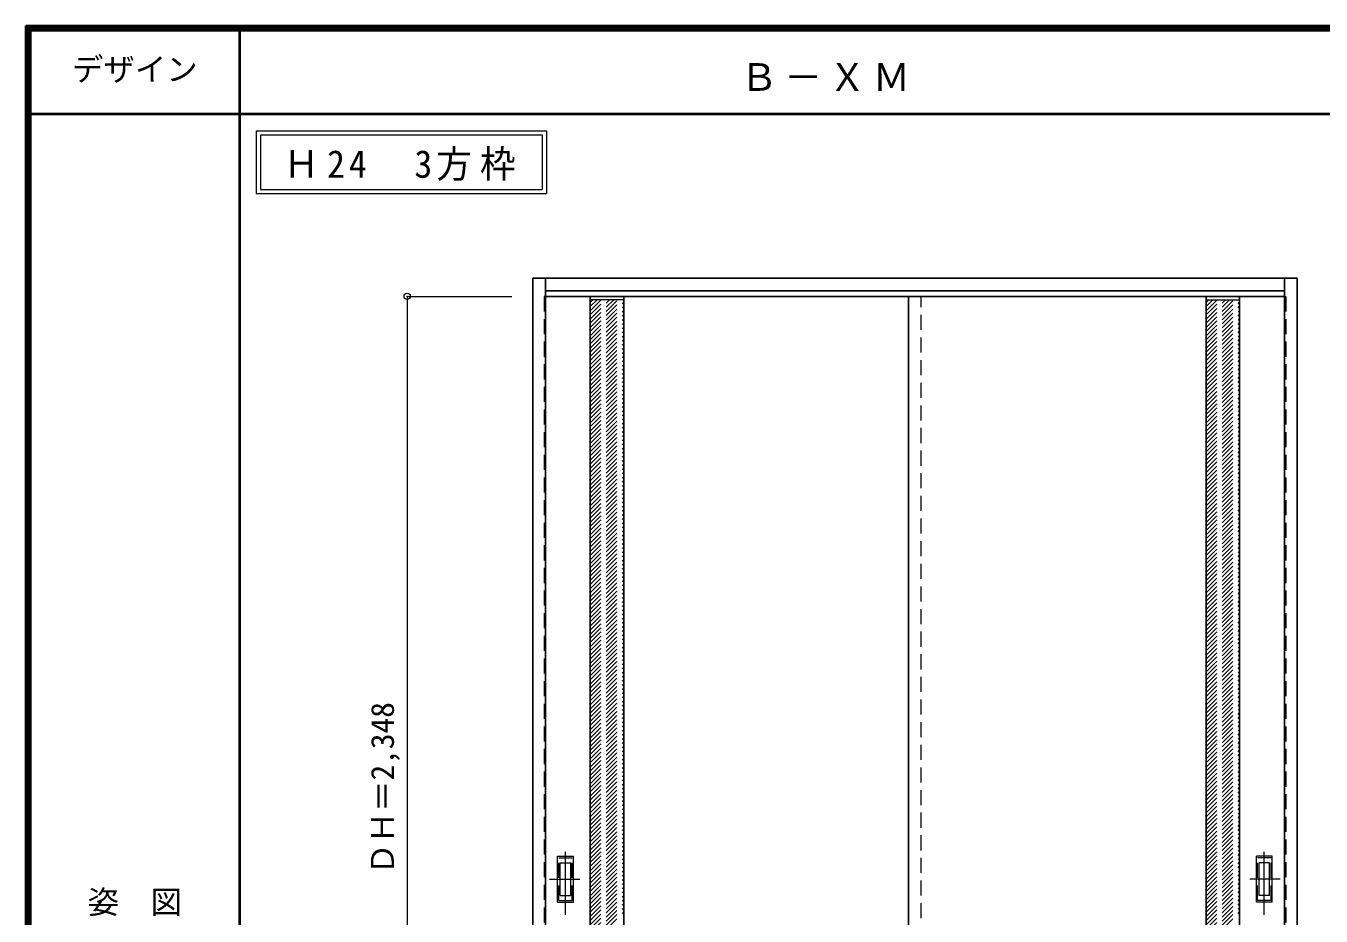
# Model space of a CAD drawing. Units: millimetres, scale not verified. Extents: x -6000 to 5700, y -4307 to 4260.
# Drawn here: x -6000 to -2909, y 2051 to 4175 of the extents above; entities that cross this region are included whole.
import ezdxf
from ezdxf.enums import TextEntityAlignment as Align

# ---------------------------------------------------------------- set-up
doc = ezdxf.new("R2010")
doc.units = ezdxf.units.MM
doc.header["$LTSCALE"] = 30
doc.header["$PDMODE"] = 32
doc.header["$PDSIZE"] = 15
doc.linetypes.add('CHAIN1', pattern=[8, 5, -1, 1, -1])
doc.linetypes.add('DASHED1', pattern=[1.8, 1.2, -0.6])
for name, color, linetype, lineweight in [('0-2_扉', 4, 'DASHED1', 9), ('0-3_仕上げ', 3, 'Continuous', 25), ('0-4_枠', 3, 'Continuous', 25), ('0-6_引手', 7, 'Continuous', 18), ('0-A_文字', 7, 'Continuous', 18), ('0-B_寸法', 4, 'Continuous', 9), ('0-C_ハッチ', 4, 'DASHED1', 9), ('F-1_枠', 6, 'Continuous', 40), ('F-A_文字', 7, 'Continuous', 18)]:
    doc.layers.add(name, color=color, linetype=linetype, lineweight=lineweight)
doc.styles.add('ＭＳ ゴシック', font='')
doc.styles.get('ＭＳ ゴシック').set_extended_font_data('MS Gothic')

msp = doc.modelspace()

# ---------------------------------------------------------------- linework, layer by layer
at = {"layer": '0-2_扉'}
for p, q in [((-4760, 3529.5), (-4763, 3529.5)), ((-4763, 3529.5), (-4763, 1181.5)), ((-3863, 1181.5), (-3863, 3529.5)), ((-2996, 3529.5), (-2993, 3529.5)), ((-2993, 3529.5), (-2993, 1181.5))]:
    msp.add_line(p, q, dxfattribs=at)
at = {"layer": '0-2_扉', "color": 3, "linetype": 'Continuous', "lineweight": 25}
for p, q in [((-2996, 3529.5), (-4760, 3529.5)), ((-3893, 1181.5), (-3893, 3529.5))]:
    msp.add_line(p, q, dxfattribs=at)
at = {"layer": '0-3_仕上げ'}
for p, q in [((-4653, 1181.5), (-4653, 3529.5)), ((-4573, 1181.5), (-4573, 3529.5)), ((-3183, 1181.5), (-3183, 3529.5)), ((-3103, 1181.5), (-3103, 3529.5))]:
    msp.add_line(p, q, dxfattribs=at)
at = {"layer": '0-3_仕上げ', "color": 7, "lineweight": 18}
for p, q in [((-4573, 3521.5), (-4653, 3521.5)), ((-3183, 3521.5), (-3103, 3521.5))]:
    msp.add_line(p, q, dxfattribs=at)
at = {"layer": '0-4_枠'}
for p, q in [((-4790, 3573), (-2966, 3573)), ((-4790, 1173), (-4790, 3573)), ((-4760, 1173), (-4760, 3573)), ((-2996, 1182.04), (-2996, 3573)), ((-2966, 1173), (-2966, 3573)), ((-4760, 3543), (-2996, 3543))]:
    msp.add_line(p, q, dxfattribs=at)
at = {"layer": '0-6_引手', "linetype": 'CHAIN1'}
for p, q in [((-4712, 2053.77), (-4712, 2224.62)), ((-3044, 2053.77), (-3044, 2224.62)), ((-4750.07, 2139), (-4677.56, 2139)), ((-3005.93, 2139), (-3078.44, 2139))]:
    msp.add_line(p, q, dxfattribs=at)
at = {"layer": '0-6_引手'}
for p, q in [((-4731, 2194), (-4693, 2194)), ((-4731, 2084), (-4731, 2194)), ((-4724.5, 2178), (-4699.5, 2178)), ((-4724.5, 2100), (-4724.5, 2178)), ((-4699.5, 2100), (-4699.5, 2178)), ((-4693, 2084), (-4693, 2194)), ((-3025, 2194), (-3063, 2194)), ((-3063, 2084), (-3063, 2194)), ((-3031.5, 2178), (-3056.5, 2178)), ((-3056.5, 2100), (-3056.5, 2178)), ((-3031.5, 2100), (-3031.5, 2178)), ((-3025, 2084), (-3025, 2194)), ((-4731, 2084), (-4693, 2084)), ((-4724.5, 2100), (-4699.5, 2100)), ((-3025, 2084), (-3063, 2084)), ((-3031.5, 2100), (-3056.5, 2100))]:
    msp.add_line(p, q, dxfattribs=at)
at = {"layer": '0-6_引手', "linetype": 'DASHED1'}
for p, q in [((-4696, 2088), (-4696, 2190)), ((-3060, 2088), (-3060, 2190)), ((-4728, 2088), (-4696, 2088)), ((-3028, 2088), (-3060, 2088))]:
    msp.add_line(p, q, dxfattribs=at)
for points in [[(-4728, 2088), (-4728, 2190), (-4696, 2190)], [(-3028, 2088), (-3028, 2190), (-3060, 2190)]]:
    msp.add_lwpolyline(points, dxfattribs=at)
at = {"layer": '0-A_文字'}
for p, q in [((-5450, 3925), (-5450, 3775)), ((-5440, 3915), (-5440, 3785)), ((-5440, 3915), (-4767.38, 3915)), ((-4767.38, 3915), (-4767.38, 3785)), ((-5450, 3775), (-4757.38, 3775)), ((-5440, 3785), (-4767.38, 3785))]:
    msp.add_line(p, q, dxfattribs=at)
msp.add_lwpolyline([(-5450, 3925), (-4757.38, 3925), (-4757.38, 3775)], dxfattribs=at)
at = {"layer": '0-B_寸法'}
for q in [(-4840, 3529.5), (-5090, 1181.5)]:
    msp.add_line((-5090, 3529.5), q, dxfattribs=at)
at = {"layer": '0-B_寸法', "color": 7}
msp.add_point((-5090, 3529.5), dxfattribs=at)
at = {"layer": '0-C_ハッチ'}
for p, q in [((-4653, 3445.67), (-4577.17, 3521.5)), ((-4653, 3455.57), (-4587.07, 3521.5)), ((-4653, 3465.47), (-4596.97, 3521.5)), ((-4653, 3475.37), (-4606.87, 3521.5)), ((-4653, 3485.27), (-4616.77, 3521.5)), ((-4653, 3495.17), (-4626.67, 3521.5)), ((-4653, 3505.07), (-4636.57, 3521.5)), ((-4653, 3514.97), (-4646.47, 3521.5)), ((-4653, 3435.77), (-4573, 3515.77)), ((-4653, 3425.87), (-4573, 3505.87)), ((-4653, 3415.98), (-4573, 3495.98)), ((-3183, 3445.67), (-3107.17, 3521.5)), ((-3183, 3455.57), (-3117.07, 3521.5)), ((-3183, 3465.47), (-3126.97, 3521.5)), ((-3183, 3475.37), (-3136.87, 3521.5)), ((-3183, 3485.27), (-3146.77, 3521.5)), ((-3183, 3495.17), (-3156.67, 3521.5)), ((-3183, 3505.07), (-3166.57, 3521.5)), ((-3183, 3514.97), (-3176.47, 3521.5)), ((-3183, 3435.77), (-3103, 3515.77)), ((-3183, 3425.87), (-3103, 3505.87)), ((-3183, 3415.98), (-3103, 3495.98)), ((-4653, 3406.08), (-4573, 3486.08)), ((-4653, 3396.18), (-4573, 3476.18)), ((-4653, 3386.28), (-4573, 3466.28)), ((-3183, 3406.08), (-3103, 3486.08)), ((-3183, 3396.18), (-3103, 3476.18)), ((-3183, 3386.28), (-3103, 3466.28)), ((-4653, 3376.38), (-4573, 3456.38)), ((-4653, 3366.48), (-4573, 3446.48)), ((-4653, 3356.58), (-4573, 3436.58)), ((-3183, 3376.38), (-3103, 3456.38)), ((-3183, 3366.48), (-3103, 3446.48)), ((-3183, 3356.58), (-3103, 3436.58)), ((-4653, 3346.68), (-4573, 3426.68)), ((-4653, 3336.78), (-4573, 3416.78)), ((-4653, 3326.88), (-4573, 3406.88)), ((-3183, 3346.68), (-3103, 3426.68)), ((-3183, 3336.78), (-3103, 3416.78)), ((-3183, 3326.88), (-3103, 3406.88)), ((-4653, 3316.98), (-4573, 3396.98)), ((-4653, 3307.08), (-4573, 3387.08)), ((-4653, 3297.18), (-4573, 3377.18)), ((-3183, 3316.98), (-3103, 3396.98)), ((-3183, 3307.08), (-3103, 3387.08)), ((-3183, 3297.18), (-3103, 3377.18)), ((-4653, 3287.28), (-4573, 3367.28)), ((-4653, 3277.38), (-4573, 3357.38)), ((-4653, 3267.48), (-4573, 3347.48)), ((-3183, 3287.28), (-3103, 3367.28)), ((-3183, 3277.38), (-3103, 3357.38)), ((-3183, 3267.48), (-3103, 3347.48)), ((-4653, 3257.58), (-4573, 3337.58)), ((-4653, 3247.68), (-4573, 3327.68)), ((-4653, 3237.78), (-4573, 3317.78)), ((-3183, 3257.58), (-3103, 3337.58)), ((-3183, 3247.68), (-3103, 3327.68)), ((-3183, 3237.78), (-3103, 3317.78)), ((-4653, 3227.88), (-4573, 3307.88)), ((-4653, 3217.99), (-4573, 3297.99)), ((-4653, 3208.09), (-4573, 3288.09)), ((-4653, 3198.19), (-4573, 3278.19)), ((-3183, 3227.88), (-3103, 3307.88)), ((-3183, 3217.99), (-3103, 3297.99)), ((-3183, 3208.09), (-3103, 3288.09)), ((-3183, 3198.19), (-3103, 3278.19)), ((-4653, 3188.29), (-4573, 3268.29)), ((-4653, 3178.39), (-4573, 3258.39)), ((-4653, 3168.49), (-4573, 3248.49)), ((-3183, 3188.29), (-3103, 3268.29)), ((-3183, 3178.39), (-3103, 3258.39)), ((-3183, 3168.49), (-3103, 3248.49)), ((-4653, 3158.59), (-4573, 3238.59)), ((-4653, 3148.69), (-4573, 3228.69)), ((-4653, 3138.79), (-4573, 3218.79)), ((-3183, 3158.59), (-3103, 3238.59)), ((-3183, 3148.69), (-3103, 3228.69)), ((-3183, 3138.79), (-3103, 3218.79)), ((-4653, 3128.89), (-4573, 3208.89)), ((-4653, 3118.99), (-4573, 3198.99)), ((-4653, 3109.09), (-4573, 3189.09)), ((-3183, 3128.89), (-3103, 3208.89)), ((-3183, 3118.99), (-3103, 3198.99)), ((-3183, 3109.09), (-3103, 3189.09)), ((-4653, 3099.19), (-4573, 3179.19)), ((-4653, 3089.29), (-4573, 3169.29)), ((-4653, 3079.39), (-4573, 3159.39)), ((-3183, 3099.19), (-3103, 3179.19)), ((-3183, 3089.29), (-3103, 3169.29)), ((-3183, 3079.39), (-3103, 3159.39)), ((-4653, 3069.49), (-4573, 3149.49)), ((-4653, 3059.59), (-4573, 3139.59)), ((-4653, 3049.69), (-4573, 3129.69)), ((-3183, 3069.49), (-3103, 3149.49)), ((-3183, 3059.59), (-3103, 3139.59)), ((-3183, 3049.69), (-3103, 3129.69)), ((-4653, 3039.79), (-4573, 3119.79)), ((-4653, 3029.89), (-4573, 3109.89)), ((-4653, 3020), (-4573, 3100)), ((-3183, 3039.79), (-3103, 3119.79)), ((-3183, 3029.89), (-3103, 3109.89)), ((-3183, 3020), (-3103, 3100)), ((-4653, 3010.1), (-4573, 3090.1)), ((-4653, 3000.2), (-4573, 3080.2)), ((-4653, 2990.3), (-4573, 3070.3)), ((-3183, 3010.1), (-3103, 3090.1)), ((-3183, 3000.2), (-3103, 3080.2)), ((-3183, 2990.3), (-3103, 3070.3)), ((-4653, 2980.4), (-4573, 3060.4)), ((-4653, 2970.5), (-4573, 3050.5)), ((-4653, 2960.6), (-4573, 3040.6)), ((-4653, 2950.7), (-4573, 3030.7)), ((-3183, 2980.4), (-3103, 3060.4)), ((-3183, 2970.5), (-3103, 3050.5)), ((-3183, 2960.6), (-3103, 3040.6)), ((-3183, 2950.7), (-3103, 3030.7)), ((-4653, 2940.8), (-4573, 3020.8)), ((-4653, 2930.9), (-4573, 3010.9)), ((-4653, 2921), (-4573, 3001)), ((-3183, 2940.8), (-3103, 3020.8)), ((-3183, 2930.9), (-3103, 3010.9)), ((-3183, 2921), (-3103, 3001)), ((-4653, 2911.1), (-4573, 2991.1)), ((-4653, 2901.2), (-4573, 2981.2)), ((-4653, 2891.3), (-4573, 2971.3)), ((-3183, 2911.1), (-3103, 2991.1)), ((-3183, 2901.2), (-3103, 2981.2)), ((-3183, 2891.3), (-3103, 2971.3)), ((-4653, 2881.4), (-4573, 2961.4)), ((-4653, 2871.5), (-4573, 2951.5)), ((-4653, 2861.6), (-4573, 2941.6)), ((-3183, 2881.4), (-3103, 2961.4)), ((-3183, 2871.5), (-3103, 2951.5)), ((-3183, 2861.6), (-3103, 2941.6)), ((-4653, 2851.7), (-4573, 2931.7)), ((-4653, 2841.8), (-4573, 2921.8)), ((-4653, 2831.91), (-4573, 2911.91)), ((-3183, 2851.7), (-3103, 2931.7)), ((-3183, 2841.8), (-3103, 2921.8)), ((-3183, 2831.91), (-3103, 2911.91)), ((-4653, 2822.01), (-4573, 2902.01)), ((-4653, 2812.11), (-4573, 2892.11)), ((-4653, 2802.21), (-4573, 2882.21)), ((-3183, 2822.01), (-3103, 2902.01)), ((-3183, 2812.11), (-3103, 2892.11)), ((-3183, 2802.21), (-3103, 2882.21)), ((-4653, 2792.31), (-4573, 2872.31)), ((-4653, 2782.41), (-4573, 2862.41)), ((-4653, 2772.51), (-4573, 2852.51)), ((-3183, 2792.31), (-3103, 2872.31)), ((-3183, 2782.41), (-3103, 2862.41)), ((-3183, 2772.51), (-3103, 2852.51)), ((-4653, 2762.61), (-4573, 2842.61)), ((-4653, 2752.71), (-4573, 2832.71)), ((-4653, 2742.81), (-4573, 2822.81)), ((-3183, 2762.61), (-3103, 2842.61)), ((-3183, 2752.71), (-3103, 2832.71)), ((-3183, 2742.81), (-3103, 2822.81)), ((-4653, 2732.91), (-4573, 2812.91)), ((-4653, 2723.01), (-4573, 2803.01)), ((-4653, 2713.11), (-4573, 2793.11)), ((-4653, 2703.21), (-4573, 2783.21)), ((-3183, 2732.91), (-3103, 2812.91)), ((-3183, 2723.01), (-3103, 2803.01)), ((-3183, 2713.11), (-3103, 2793.11)), ((-3183, 2703.21), (-3103, 2783.21)), ((-4653, 2693.31), (-4573, 2773.31)), ((-4653, 2683.41), (-4573, 2763.41)), ((-4653, 2673.51), (-4573, 2753.51)), ((-3183, 2693.31), (-3103, 2773.31)), ((-3183, 2683.41), (-3103, 2763.41)), ((-3183, 2673.51), (-3103, 2753.51)), ((-4653, 2663.61), (-4573, 2743.61)), ((-4653, 2653.71), (-4573, 2733.71)), ((-4653, 2643.81), (-4573, 2723.81)), ((-3183, 2663.61), (-3103, 2743.61)), ((-3183, 2653.71), (-3103, 2733.71)), ((-3183, 2643.81), (-3103, 2723.81)), ((-4653, 2633.92), (-4573, 2713.92)), ((-4653, 2624.02), (-4573, 2704.02)), ((-4653, 2614.12), (-4573, 2694.12)), ((-3183, 2633.92), (-3103, 2713.92)), ((-3183, 2624.02), (-3103, 2704.02)), ((-3183, 2614.12), (-3103, 2694.12)), ((-4653, 2604.22), (-4573, 2684.22)), ((-4653, 2594.32), (-4573, 2674.32)), ((-4653, 2584.42), (-4573, 2664.42)), ((-3183, 2604.22), (-3103, 2684.22)), ((-3183, 2594.32), (-3103, 2674.32)), ((-3183, 2584.42), (-3103, 2664.42)), ((-4653, 2574.52), (-4573, 2654.52)), ((-4653, 2564.62), (-4573, 2644.62)), ((-4653, 2554.72), (-4573, 2634.72)), ((-3183, 2574.52), (-3103, 2654.52)), ((-3183, 2564.62), (-3103, 2644.62)), ((-3183, 2554.72), (-3103, 2634.72)), ((-4653, 2544.82), (-4573, 2624.82)), ((-4653, 2534.92), (-4573, 2614.92)), ((-4653, 2525.02), (-4573, 2605.02)), ((-3183, 2544.82), (-3103, 2624.82)), ((-3183, 2534.92), (-3103, 2614.92)), ((-3183, 2525.02), (-3103, 2605.02)), ((-4653, 2515.12), (-4573, 2595.12)), ((-4653, 2505.22), (-4573, 2585.22)), ((-4653, 2495.32), (-4573, 2575.32)), ((-3183, 2515.12), (-3103, 2595.12)), ((-3183, 2505.22), (-3103, 2585.22)), ((-3183, 2495.32), (-3103, 2575.32)), ((-4653, 2485.42), (-4573, 2565.42)), ((-4653, 2475.52), (-4573, 2555.52)), ((-4653, 2465.62), (-4573, 2545.62)), ((-4653, 2455.72), (-4573, 2535.72)), ((-3183, 2485.42), (-3103, 2565.42)), ((-3183, 2475.52), (-3103, 2555.52)), ((-3183, 2465.62), (-3103, 2545.62)), ((-3183, 2455.72), (-3103, 2535.72)), ((-4653, 2445.82), (-4573, 2525.82)), ((-4653, 2435.93), (-4573, 2515.93)), ((-4653, 2426.03), (-4573, 2506.03)), ((-3183, 2445.82), (-3103, 2525.82)), ((-3183, 2435.93), (-3103, 2515.93)), ((-3183, 2426.03), (-3103, 2506.03)), ((-4653, 2416.13), (-4573, 2496.13)), ((-4653, 2406.23), (-4573, 2486.23)), ((-4653, 2396.33), (-4573, 2476.33)), ((-3183, 2416.13), (-3103, 2496.13)), ((-3183, 2406.23), (-3103, 2486.23)), ((-3183, 2396.33), (-3103, 2476.33)), ((-4653, 2386.43), (-4573, 2466.43)), ((-4653, 2376.53), (-4573, 2456.53)), ((-4653, 2366.63), (-4573, 2446.63)), ((-3183, 2386.43), (-3103, 2466.43)), ((-3183, 2376.53), (-3103, 2456.53)), ((-3183, 2366.63), (-3103, 2446.63)), ((-4653, 2356.73), (-4573, 2436.73)), ((-4653, 2346.83), (-4573, 2426.83)), ((-4653, 2336.93), (-4573, 2416.93)), ((-3183, 2356.73), (-3103, 2436.73)), ((-3183, 2346.83), (-3103, 2426.83)), ((-3183, 2336.93), (-3103, 2416.93)), ((-4653, 2327.03), (-4573, 2407.03)), ((-4653, 2317.13), (-4573, 2397.13)), ((-4653, 2307.23), (-4573, 2387.23)), ((-3183, 2327.03), (-3103, 2407.03)), ((-3183, 2317.13), (-3103, 2397.13)), ((-3183, 2307.23), (-3103, 2387.23)), ((-4653, 2297.33), (-4573, 2377.33)), ((-4653, 2287.43), (-4573, 2367.43)), ((-4653, 2277.53), (-4573, 2357.53)), ((-3183, 2297.33), (-3103, 2377.33)), ((-3183, 2287.43), (-3103, 2367.43)), ((-3183, 2277.53), (-3103, 2357.53)), ((-4653, 2267.63), (-4573, 2347.63)), ((-4653, 2257.73), (-4573, 2337.73)), ((-4653, 2247.83), (-4573, 2327.83)), ((-3183, 2267.63), (-3103, 2347.63)), ((-3183, 2257.73), (-3103, 2337.73)), ((-3183, 2247.83), (-3103, 2327.83)), ((-4653, 2237.94), (-4573, 2317.94)), ((-4653, 2228.04), (-4573, 2308.04)), ((-4653, 2218.14), (-4573, 2298.14)), ((-4653, 2208.24), (-4573, 2288.24)), ((-3183, 2237.94), (-3103, 2317.94)), ((-3183, 2228.04), (-3103, 2308.04)), ((-3183, 2218.14), (-3103, 2298.14)), ((-3183, 2208.24), (-3103, 2288.24)), ((-4653, 2198.34), (-4573, 2278.34)), ((-4653, 2188.44), (-4573, 2268.44)), ((-4653, 2178.54), (-4573, 2258.54)), ((-3183, 2198.34), (-3103, 2278.34)), ((-3183, 2188.44), (-3103, 2268.44)), ((-3183, 2178.54), (-3103, 2258.54)), ((-4653, 2168.64), (-4573, 2248.64)), ((-4653, 2158.74), (-4573, 2238.74)), ((-4653, 2148.84), (-4573, 2228.84)), ((-3183, 2168.64), (-3103, 2248.64)), ((-3183, 2158.74), (-3103, 2238.74)), ((-3183, 2148.84), (-3103, 2228.84)), ((-4653, 2138.94), (-4573, 2218.94)), ((-4653, 2129.04), (-4573, 2209.04)), ((-4653, 2119.14), (-4573, 2199.14)), ((-3183, 2138.94), (-3103, 2218.94)), ((-3183, 2129.04), (-3103, 2209.04)), ((-3183, 2119.14), (-3103, 2199.14)), ((-4653, 2109.24), (-4573, 2189.24)), ((-4653, 2099.34), (-4573, 2179.34)), ((-4653, 2089.44), (-4573, 2169.44)), ((-3183, 2109.24), (-3103, 2189.24)), ((-3183, 2099.34), (-3103, 2179.34)), ((-3183, 2089.44), (-3103, 2169.44)), ((-4653, 2079.54), (-4573, 2159.54)), ((-4653, 2069.64), (-4573, 2149.64)), ((-4653, 2059.74), (-4573, 2139.74)), ((-3183, 2079.54), (-3103, 2159.54)), ((-3183, 2069.64), (-3103, 2149.64)), ((-3183, 2059.74), (-3103, 2139.74)), ((-4653, 2049.84), (-4573, 2129.84)), ((-4653, 2039.95), (-4573, 2119.95)), ((-4653, 2030.05), (-4573, 2110.05)), ((-3183, 2049.84), (-3103, 2129.84)), ((-3183, 2039.95), (-3103, 2119.95)), ((-3183, 2030.05), (-3103, 2110.05)), ((-4653, 2020.15), (-4573, 2100.15)), ((-4653, 2010.25), (-4573, 2090.25)), ((-4653, 2000.35), (-4573, 2080.35)), ((-3183, 2020.15), (-3103, 2100.15)), ((-3183, 2010.25), (-3103, 2090.25)), ((-3183, 2000.35), (-3103, 2080.35)), ((-4653, 1990.45), (-4573, 2070.45)), ((-4653, 1980.55), (-4573, 2060.55)), ((-3183, 1990.45), (-3103, 2070.45)), ((-3183, 1980.55), (-3103, 2060.55))]:
    msp.add_line(p, q, dxfattribs=at)
at = {"layer": 'F-1_枠'}
for p, q in [((-6000, 4175), (5700, 4175)), ((-6000, 4175), (-6000, -4205)), ((-5995, 4175), (-5995, -4205)), ((-5990, 4175), (-5990, -4205)), ((-5490, 4175), (-5490, -3790)), ((-6000, 4170), (5700, 4170)), ((-6000, 4165), (5700, 4165)), ((-6000, 3965), (5700, 3965))]:
    msp.add_line(p, q, dxfattribs=at)

# ---------------------------------------------------------------- texts
at = {"layer": '0-A_文字', "char_height": 65.98, "attachment_point": 7, "style": 'ＭＳ ゴシック'}
for s, insert in [('\\T1.17;Ｂ－ＸＭ', (-4295, 4020)), ('\\T1.22;\\W0.95;Ｈ24\u30003方枠', (-5385.34, 3805))]:
    msp.add_mtext(s, dxfattribs=dict(at, insert=insert))
at = {"layer": '0-B_寸法', "color": 7, "style": 'ＭＳ ゴシック'}
msp.add_text('ＤＨ＝2,348', height=54.99, rotation=90, dxfattribs=at).set_placement((-5105, 2149.25), align=Align.BOTTOM_LEFT)
at = {"layer": 'F-A_文字', "style": 'ＭＳ ゴシック'}
for s, p in [('デザイン', (-5890, 4027.5)), ('姿\u3000図', (-5852.5, 2040.25))]:
    msp.add_text(s, height=54.99, dxfattribs=at).set_placement(p, align=Align.BOTTOM_LEFT)

doc.saveas('drawing.dxf')
